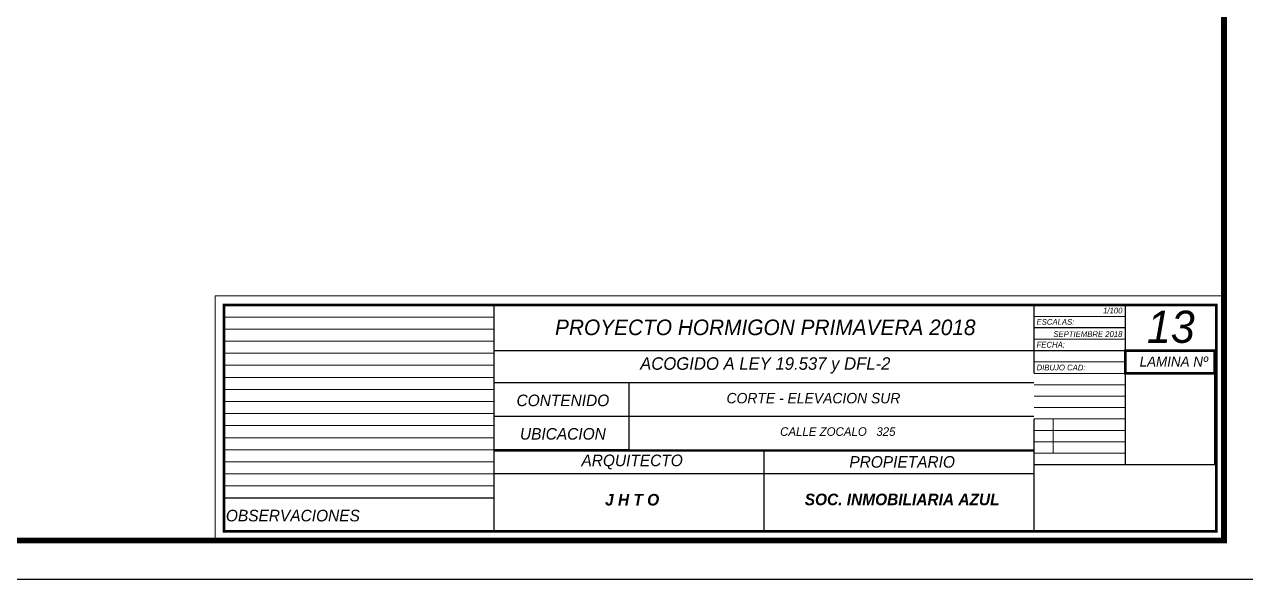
# Model space of a CAD drawing. Header units: millimetres. Extents: x 1217 to 2428, y 234 to 644.
# Drawn here: x 2006.71 to 2038.04, y 357.9 to 372.13 of the extents above; entities that cross this region are included whole.
import ezdxf

# ---------------------------------------------------------------- set-up
doc = ezdxf.new("R2010")
doc.units = ezdxf.units.MM
doc.layers.get('0').update_dxf_attribs({"lineweight": 5})
doc.layers.add('0.1', color=251, linetype='Continuous')
doc.styles.get("Standard").update_dxf_attribs({"font": 'arial.ttf'})

msp = doc.modelspace()

# ---------------------------------------------------------------- linework, layer by layer
for p, q in [((2018.76371, 364.93984), (2011.83597, 364.93984)), ((2018.76371, 362.56613), (2018.76371, 364.93984)), ((2018.76371, 364.93984), (2034.95596, 364.93984)), ((2034.95596, 363.18726), (2034.95596, 364.93984)), ((2034.95596, 364.93984), (2037.29274, 364.93984)), ((2037.29274, 360.85048), (2037.29274, 364.93984)), ((2018.76371, 364.63064), (2011.83597, 364.63064)), ((2018.76371, 364.32144), (2011.83597, 364.32144)), ((2018.76371, 364.28178), (2018.76371, 360.85048)), ((2032.61919, 364.35565), (2034.95596, 364.35565)), ((2018.76371, 364.01224), (2011.83597, 364.01224)), ((2032.61919, 364.06355), (2034.95596, 364.06355)), ((2032.61919, 363.77145), (2034.95596, 363.77145)), ((2034.95596, 363.77145), (2037.29274, 363.77145)), ((2018.76371, 363.70304), (2011.83597, 363.70304)), ((2032.61919, 363.47935), (2034.95596, 363.47935)), ((2018.76371, 363.39385), (2011.83597, 363.39385)), ((2032.61919, 363.18726), (2034.95596, 363.18726)), ((2034.95596, 360.85048), (2034.95596, 363.18726)), ((2034.95596, 363.18726), (2037.29274, 363.18726)), ((2018.76371, 363.08465), (2011.83597, 363.08465)), ((2032.61919, 362.89516), (2034.95596, 362.89516)), ((2018.76371, 362.77545), (2011.83597, 362.77545)), ((2018.76371, 360.85048), (2018.76371, 362.56613)), ((2018.76371, 362.56613), (2018.76371, 359.13483)), ((2032.61919, 362.60306), (2034.95596, 362.60306)), ((2037.29274, 359.13483), (2037.29274, 362.56613)), ((2018.76371, 362.46625), (2011.83597, 362.46625)), ((2018.76371, 362.46625), (2011.83597, 362.46625)), ((2032.61919, 362.31097), (2034.95596, 362.31097)), ((2018.76371, 362.15705), (2011.83597, 362.15705)), ((2032.61919, 362.01887), (2034.95596, 362.01887)), ((2033.11029, 361.14258), (2033.11029, 362.01887)), ((2018.76371, 361.84785), (2011.83597, 361.84785)), ((2032.61919, 361.72677), (2034.95596, 361.72677)), ((2018.76371, 361.53865), (2011.83597, 361.53865)), ((2032.61919, 361.43467), (2034.95596, 361.43467)), ((2018.76371, 361.22945), (2011.83597, 361.22945)), ((2021.74636, 361.22945), (2018.76371, 361.22945)), ((2021.74636, 361.22945), (2032.61919, 361.22945)), ((2032.61919, 361.14258), (2034.95596, 361.14258)), ((2018.76371, 360.92025), (2011.83597, 360.92025)), ((2018.76371, 360.61105), (2011.83597, 360.61105)), ((2032.61919, 360.61378), (2025.69145, 360.61378)), ((2018.76371, 360.30185), (2011.83597, 360.30185)), ((2018.76371, 359.99265), (2011.83597, 359.99265)), ((2018.76371, 359.99265), (2011.83597, 359.99265)), ((2018.76371, 359.13483), (2037.29274, 359.13483)), ((2032.61919, 359.13483), (2018.76371, 359.13483))]:
    msp.add_line(p, q)
for points in [[(2011.60436, 358.90321), (2037.52436, 358.90321), (2037.52436, 365.17145), (2011.60436, 365.17145)], [(2032.61919, 364.06355), (2034.95596, 364.06355), (2034.95596, 364.64774), (2032.61919, 364.64774)], [(2032.61919, 363.47935), (2034.95596, 363.47935), (2034.95596, 364.06355), (2032.61919, 364.06355)]]:
    msp.add_lwpolyline(points, close=True)
for points, const_width in [([(2011.83597, 359.13483), (2037.29274, 359.13483), (2037.29274, 364.93984), (2011.83597, 364.93984)], 0.06863), ([(2018.76371, 359.13483), (2011.83597, 359.13483), (2011.83597, 364.93984), (2018.76371, 364.93984)], 0.03431), ([(2011.83597, 359.99265), (2018.76371, 359.99265), (2018.76371, 364.93984), (2011.83597, 364.93984)], 0.03431), ([(2018.76371, 363.77145), (2032.61919, 363.77145), (2032.61919, 364.93984), (2018.76371, 364.93984)], 0.03431), ([(2032.61919, 364.35565), (2034.95596, 364.35565), (2034.95596, 364.93984), (2032.61919, 364.93984)], 0.03431), ([(2032.61919, 363.77145), (2034.95596, 363.77145), (2034.95596, 364.35565), (2032.61919, 364.35565)], 0.03431), ([(2034.95596, 363.18726), (2037.24939, 363.18726), (2037.24939, 363.77145), (2034.95596, 363.77145)], 0.06863), ([(2034.95596, 360.85048), (2037.24939, 360.85048), (2037.24939, 363.18726), (2034.95596, 363.18726)], 0.03431), ([(2018.76371, 362.08728), (2022.22758, 362.08728), (2022.22758, 362.9451), (2018.76371, 362.9451)], 0.03431), ([(2018.76371, 361.22945), (2022.22758, 361.22945), (2022.22758, 362.9451), (2018.76371, 362.9451)], 0.03431), ([(2018.76371, 361.22945), (2022.22758, 361.22945), (2022.22758, 362.08728), (2018.76371, 362.08728)], 0.03431), ([(2018.76371, 359.13483), (2032.61919, 359.13483), (2032.61919, 360.61378), (2018.76371, 360.61378)], 0.03431), ([(2032.61919, 360.85048), (2037.29274, 360.85048), (2037.29274, 359.13483), (2032.61919, 359.13483)], 0.03431), ([(2032.61919, 359.13483), (2037.29274, 359.13483), (2037.29274, 360.85048), (2032.61919, 360.85048)], 0.03431), ([(2011.83597, 359.13483), (2018.76371, 359.13483), (2018.76371, 359.99265), (2011.83597, 359.99265)], 0.03431)]:
    msp.add_lwpolyline(points, close=True, dxfattribs=dict(const_width=const_width))
at = {"const_width": 0.03431}
for points in [[(2034.95596, 363.18726), (2034.95596, 364.93984), (2032.61919, 364.93984), (2032.61919, 363.18726)], [(2022.22758, 362.9451), (2032.61919, 362.9451)], [(2022.22758, 362.08728), (2032.61919, 362.08728)], [(2032.61919, 362.02351), (2032.61919, 360.85512)], [(2032.61919, 361.19798), (2018.76371, 361.19798)], [(2025.69145, 360.61378), (2025.69145, 361.19798)], [(2025.69145, 359.13483), (2025.69145, 360.61378)]]:
    msp.add_lwpolyline(points, dxfattribs=at)
at = {"layer": '0.1', "ltscale": 3}
msp.add_lwpolyline([(1978.52436, 357.90321), (1978.52436, 447.90321), (2038.52436, 447.90321), (2038.52436, 357.90321), (1978.52436, 357.90321)], dxfattribs=at)
at = {"layer": '0.1', "ltscale": 3, "const_width": 0.15}
msp.add_lwpolyline([(1979.4884, 358.90321), (1979.4884, 446.90321), (2037.4884, 446.90321), (2037.4884, 358.90321)], close=True, dxfattribs=at)

# ---------------------------------------------------------------- texts
for s, insert, char_height, width, attachment_point in [('{\\fCentury Gothic|b0|i1|c0|p34;\\C252;1/100}', (2034.88491, 364.79675), 0.1482323, 1.1738935, 6), ('{\\fCentury Gothic|b0|i1|c0|p34;13}', (2036.12573, 364.37541), 0.8235127, 6.7062148, 5), ('{\\fCentury Gothic|b0|i1|c0|p34;PROYECTO HORMIGON PRIMAVERA 2018}', (2025.72114, 364.36456), 0.4, 16.0948265, 5), ('{\\fCentury Gothic|b0|i1|c0|p34;\\C0;ESCALAS:}', (2032.68193, 364.50465), 0.1482323, 3.6150046, 4), ('{\\fCentury Gothic|b0|i1|c0|p34;\\C252;SEPTIEMBRE 2018}', (2034.88491, 364.19367), 0.1482323, 1.7872521, 6), ('{\\fCentury Gothic|b0|i1|c0|p34;\\C0;FECHA:}', (2032.68193, 363.92046), 0.1482323, 3.6150046, 4), ('{\\fCentury Gothic|b0|i1|c0|p34;ACOGIDO A LEY 19.537 y DFL-2}', (2025.72114, 363.39099), 0.32, 16.0948265, 5), ('{\\fCentury Gothic|b0|i1|c0|p34;LAMINA Nº}', (2036.20154, 363.49001), 0.2573477, 2.0956921, 5), ('{\\fCentury Gothic|b0|i1|c0|p34;\\C256;DIBUJO CAD:}', (2032.68193, 363.33626), 0.1482323, 3.6150046, 4), ('{\\fCentury Gothic|b0|i1|c0|p34;\\C252;CONTENIDO}', (2020.52834, 362.49303), 0.2964646, 7.2300091, 5), ('{\\fCentury Gothic|b0|i1|c0|p34;\\C252;CORTE - ELEVACION SUR}', (2029.18685, 362.68572), 0.2668181, 14.8817848, 3), ('{\\fCentury Gothic|b0|i1|c0|p34;\\C252;UBICACION}', (2020.52834, 361.63521), 0.2964646, 7.2300091, 5), ('{\\fCentury Gothic|b0|i1|c0|p34;\\C252;  CALLE ZOCALO   325}', (2029.06123, 361.80603), 0.22, 14.8817848, 3), ('{\\fCentury Gothic|b0|i1|c0|p34;ARQUITECTO}', (2022.30477, 360.91653), 0.2964646, 7.2300091, 5), ('{\\fCentury Gothic|b0|i1|c0|p34;PROPIETARIO}', (2029.2325, 360.91653), 0.2964646, 7.2300091, 5), ('{\\fCentury Gothic|b1|i1|c0|p34;J H T O}', (2022.30477, 359.94666), 0.2964646, 7.2300091, 5), ('{\\fCentury Gothic|b1|i1|c0|p34;SOC. INMOBILIARIA AZUL}', (2029.2325, 359.95452), 0.2964646, 7.2300091, 5), ('{\\fCentury Gothic|b0|i1|c0|p34;\\C252;OBSERVACIONES}', (2013.6006, 359.54058), 0.2964646, 7.2300091, 5)]:
    msp.add_mtext(s, dxfattribs=dict(insert=insert, char_height=char_height, width=width, attachment_point=attachment_point))
at = {"ltscale": 0.004, "insert": (2030.63586, 364.47293), "char_height": 0.0014476, "width": 0.0491809, "attachment_point": 7}
msp.add_mtext('{\\fVerdana|b0|i0|c0|p34;PAVIMEN TO HORMIGON}', dxfattribs=at)

doc.saveas('drawing.dxf')
